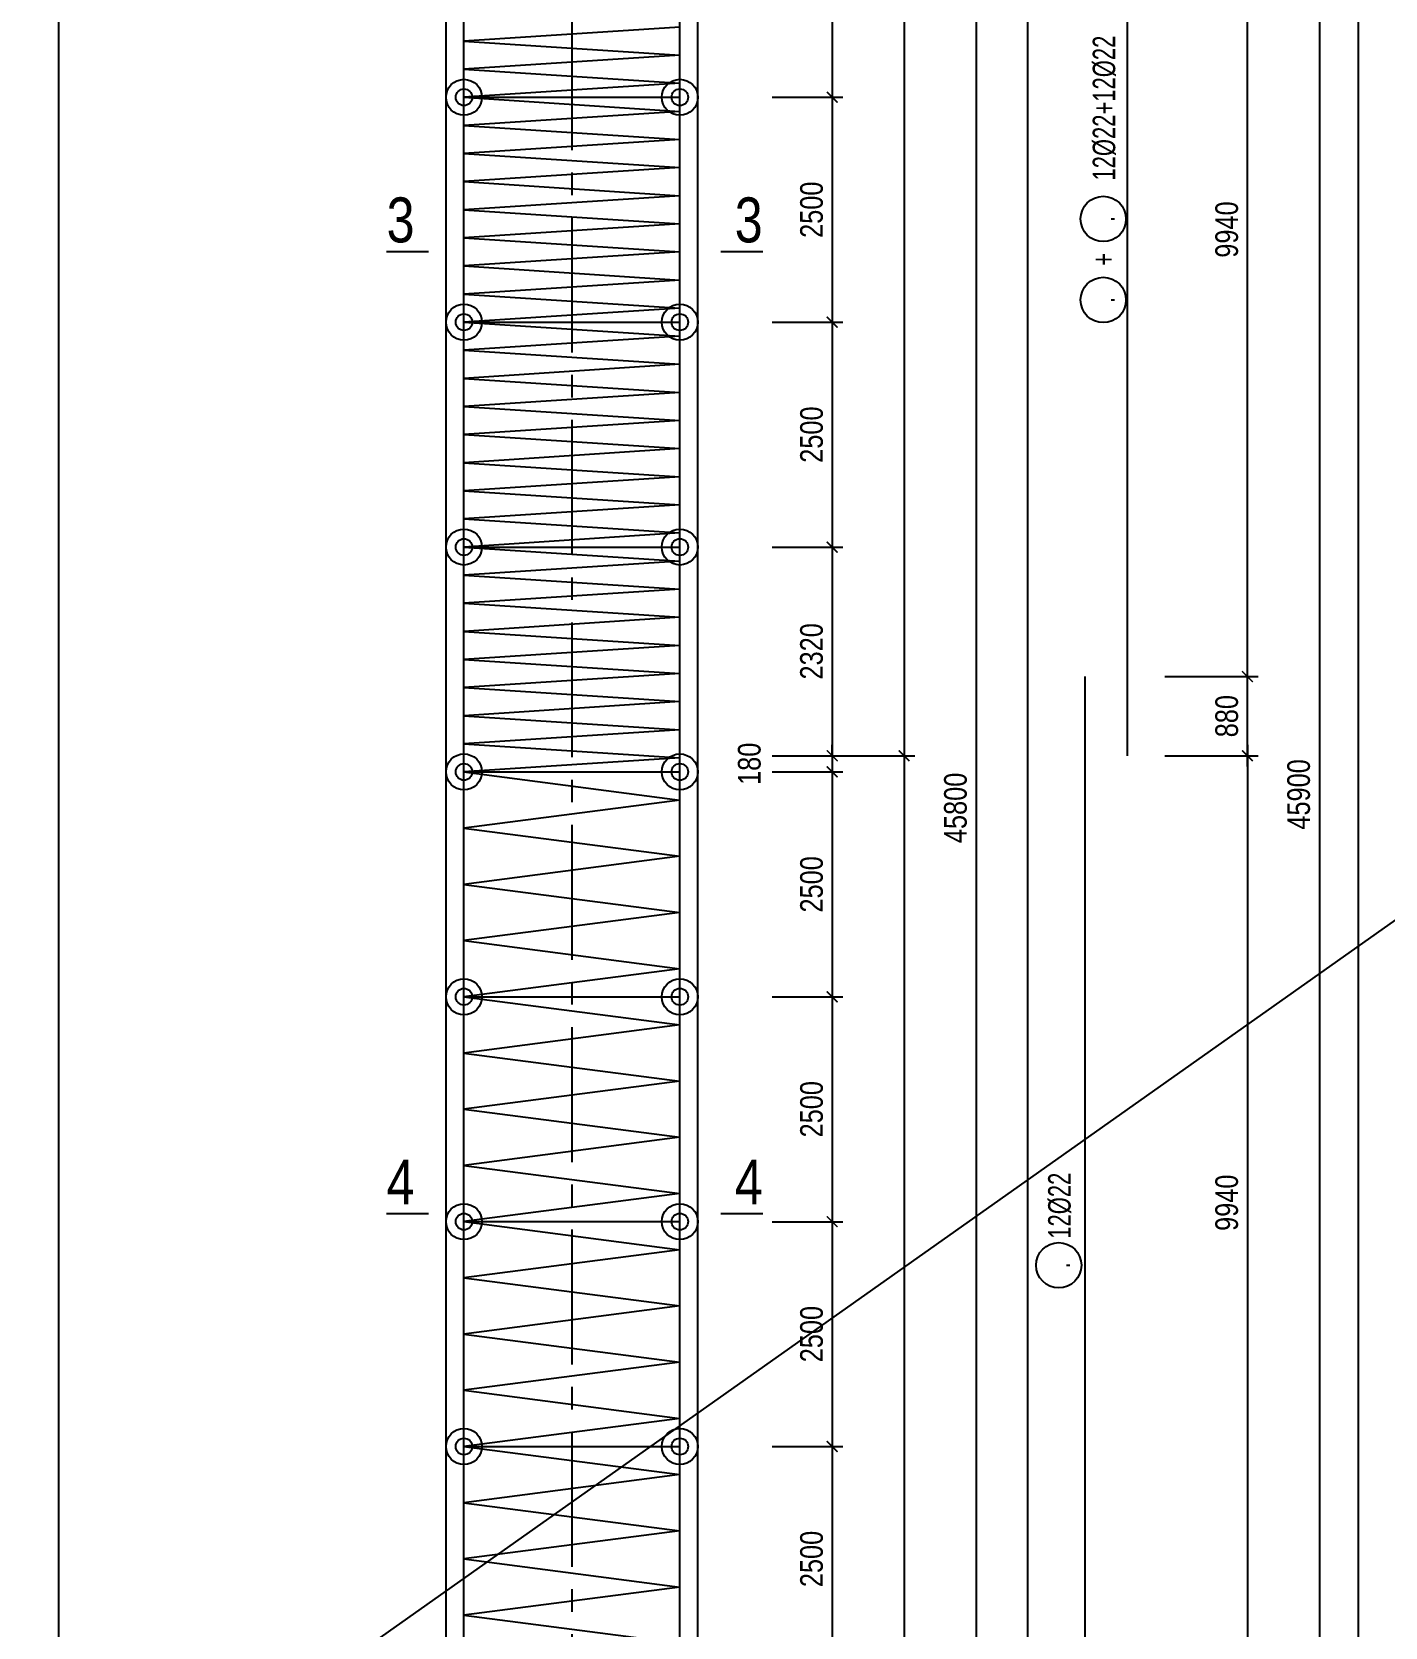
# Model space of a CAD drawing. Extents: x 171424 to 249266, y 74893 to 149166.
# Drawn here: x 199862 to 203623, y 135782 to 140216 of the extents above; entities that cross this region are included whole.
import ezdxf
from ezdxf.enums import TextEntityAlignment as Align

# ---------------------------------------------------------------- set-up
doc = ezdxf.new("R2010")
doc.units = 0
doc.header["$LTSCALE"] = 500
doc.header["$MEASUREMENT"] = 0
doc.header["$PDMODE"] = 3
doc.linetypes.add('CENTER2', pattern=[1.125, 0.75, -0.125, 0.125, -0.125])
doc.layers.get('0').update_dxf_attribs({"linetype": 'CONTINUOUS'})
doc.layers.get('DEFPOINTS').update_dxf_attribs({"linetype": 'CONTINUOUS'})
for name, color, linetype in [('01.CDC.AXIS', 160, 'CENTER2'), ('02.CDC.DIM', 1, 'CONTINUOUS'), ('03.CDC.BORDER', 3, 'CONTINUOUS'), ('05.CDC.STEEL', 4, 'CONTINUOUS'), ('06.CDC.TEXT', 2, 'CONTINUOUS'), ('10.CDC.HATCH', 9, 'CONTINUOUS'), ('11.CDC.NOTE', 8, 'CONTINUOUS')]:
    doc.layers.add(name, color=color, linetype=linetype)
doc.layers.add('KCS_Plotter', color=11, linetype='CONTINUOUS', plot=False)
doc.styles.add('ARIAL', font='arial.ttf', dxfattribs={"width": 0.8})
doc.dimstyles.new('DIM100-25', dxfattribs={"dimtxt": 63, "dimasz": 30, "dimexe": 30, "dimexo": 0, "dimgap": 25, "dimtad": 1, "dimdec": 0, "dimlfac": 4, "dimzin": 0, "dimdsep": 46, "dimtxsty": 'ARIAL', "dimblk": 'ARCHTICK', "dimblk1": 'ARCHTICK', "dimblk2": 'D', "dimcen": 0, "dimdle": 30, "dimclrd": 1, "dimclre": 1, "dimclrt": 2, "dimadec": 0, "dimazin": 0, "dimtfac": 1, "dimtdec": 0, "dimtix": 1, "dimtofl": 0, "dimtmove": 2, "dimatfit": 3, "dimldrblk": 'ARCHTICK', "dimfxl": 1, "dimtolj": 1, "dimtzin": 0, "dimarcsym": 0})

# ---------------------------------------------------------------- blocks, each defined once
blk = doc.blocks.new('_ArchTick')
at = {"color": 0, "linetype": 'ByBlock', "const_width": 0.15}
blk.add_lwpolyline([(-0.5, -0.5), (0.5, 0.5)], dxfattribs=at)
blk = doc.blocks.new('*D56')
at = {"layer": '02.CDC.DIM', "color": 1, "lineweight": -2, "transparency": 16777216}
for p, q in [((201919.5, 138204.3), (202316.6, 138204.3)), ((202286.6, 138234.3), (202286.6, 132329.2)), ((201919.5, 132359.2), (202316.6, 132359.2))]:
    blk.add_line(p, q, dxfattribs=at)
at = {"layer": 'DEFPOINTS', "color": 0, "transparency": 16777216}
for p in [(201919.5, 138204.3), (201919.5, 132359.2), (202286.6, 132359.2)]:
    blk.add_point(p, dxfattribs=at)
at = {"layer": '02.CDC.DIM', "color": 1, "lineweight": -2, "transparency": 16777216, "xscale": 30, "yscale": 30, "zscale": 30}
for p, rotation in [((202286.6, 138204.3), 90), ((202286.6, 132359.2), 270)]:
    blk.add_blockref('_ArchTick', p, dxfattribs=dict(at, rotation=rotation))
at = {"layer": '02.CDC.DIM', "color": 2, "transparency": 16777216, "insert": (202229.4, 135281.8), "char_height": 63, "attachment_point": 5, "rotation": 90, "style": 'ARIAL'}
blk.add_mtext('\\A1;23380', dxfattribs=at)
blk = doc.blocks.new('D')
at = {"layer": '02.CDC.DIM'}
for p, q in [((-50, -50), (50, 50)), ((-86.75, 0), (86.75, 0))]:
    blk.add_line(p, q, dxfattribs=at)
blk = doc.blocks.new('*D57')
at = {"layer": '02.CDC.DIM', "color": 1, "lineweight": -2, "transparency": 16777216}
for p, q in [((201919.5, 143784.2), (202516.6, 143784.2)), ((202486.6, 143814.2), (202486.6, 132304.2)), ((201919.5, 132334.2), (202516.6, 132334.2))]:
    blk.add_line(p, q, dxfattribs=at)
at = {"layer": 'DEFPOINTS', "color": 0, "transparency": 16777216}
for p in [(201919.5, 143784.2), (201919.5, 132334.2), (202486.6, 132334.2)]:
    blk.add_point(p, dxfattribs=at)
at = {"layer": '02.CDC.DIM', "color": 1, "lineweight": -2, "transparency": 16777216, "xscale": 30, "yscale": 30, "zscale": 30}
for p, rotation in [((202486.6, 143784.2), 90), ((202486.6, 132334.2), 270)]:
    blk.add_blockref('_ArchTick', p, dxfattribs=dict(at, rotation=rotation))
at = {"layer": '02.CDC.DIM', "color": 2, "transparency": 16777216, "insert": (202429.5, 138059.2), "char_height": 63, "attachment_point": 5, "rotation": 90, "style": 'ARIAL'}
blk.add_mtext('\\A1;45800', dxfattribs=at)
blk = doc.blocks.new('*D61')
at = {"layer": '02.CDC.DIM', "color": 1, "lineweight": -2, "transparency": 16777216}
for p, q in [((201919.5, 143784.2), (202316.6, 143784.2)), ((202286.6, 143814.2), (202286.6, 138174.3)), ((201919.5, 138204.3), (202316.6, 138204.3))]:
    blk.add_line(p, q, dxfattribs=at)
at = {"layer": 'DEFPOINTS', "color": 0, "transparency": 16777216}
for p in [(201919.5, 143784.2), (201919.5, 138204.3), (202286.6, 138204.3)]:
    blk.add_point(p, dxfattribs=at)
at = {"layer": '02.CDC.DIM', "color": 1, "lineweight": -2, "transparency": 16777216, "xscale": 30, "yscale": 30, "zscale": 30}
for p, rotation in [((202286.6, 143784.2), 90), ((202286.6, 138204.3), 270)]:
    blk.add_blockref('_ArchTick', p, dxfattribs=dict(at, rotation=rotation))
at = {"layer": '02.CDC.DIM', "color": 2, "transparency": 16777216, "insert": (202229.4, 140994.3), "char_height": 63, "attachment_point": 5, "rotation": 90, "style": 'ARIAL'}
blk.add_mtext('\\A1;22320', dxfattribs=at)
blk = doc.blocks.new('*D70')
at = {"layer": '02.CDC.DIM', "color": 1, "lineweight": -2, "transparency": 16777216}
for p, q in [((202086.6, 140689.2), (202086.6, 140004.2)), ((201919.5, 140659.2), (202116.6, 140659.2)), ((201919.5, 140034.2), (202116.6, 140034.2))]:
    blk.add_line(p, q, dxfattribs=at)
at = {"layer": 'DEFPOINTS', "color": 0, "transparency": 16777216}
for p in [(201919.5, 140659.2), (201919.5, 140034.2), (202086.6, 140034.2)]:
    blk.add_point(p, dxfattribs=at)
at = {"layer": '02.CDC.DIM', "color": 1, "lineweight": -2, "transparency": 16777216, "xscale": 30, "yscale": 30, "zscale": 30}
for p, rotation in [((202086.6, 140659.2), 90), ((202086.6, 140034.2), 270)]:
    blk.add_blockref('_ArchTick', p, dxfattribs=dict(at, rotation=rotation))
at = {"layer": '02.CDC.DIM', "color": 2, "transparency": 16777216, "insert": (202029.5, 140346.7), "char_height": 63, "attachment_point": 5, "rotation": 90, "style": 'ARIAL'}
blk.add_mtext('\\A1;2500', dxfattribs=at)
blk = doc.blocks.new('*D71')
at = {"layer": '02.CDC.DIM', "color": 1, "lineweight": -2, "transparency": 16777216}
for p, q in [((202086.6, 140064.2), (202086.6, 139379.2)), ((201919.5, 140034.2), (202116.6, 140034.2)), ((201919.5, 139409.2), (202116.6, 139409.2))]:
    blk.add_line(p, q, dxfattribs=at)
at = {"layer": 'DEFPOINTS', "color": 0, "transparency": 16777216}
for p in [(201919.5, 140034.2), (201919.5, 139409.2), (202086.6, 139409.2)]:
    blk.add_point(p, dxfattribs=at)
at = {"layer": '02.CDC.DIM', "color": 1, "lineweight": -2, "transparency": 16777216, "xscale": 30, "yscale": 30, "zscale": 30}
for p, rotation in [((202086.6, 140034.2), 90), ((202086.6, 139409.2), 270)]:
    blk.add_blockref('_ArchTick', p, dxfattribs=dict(at, rotation=rotation))
at = {"layer": '02.CDC.DIM', "color": 2, "transparency": 16777216, "insert": (202029.5, 139721.7), "char_height": 63, "attachment_point": 5, "rotation": 90, "style": 'ARIAL'}
blk.add_mtext('\\A1;2500', dxfattribs=at)
blk = doc.blocks.new('*D72')
at = {"layer": '02.CDC.DIM', "color": 1, "lineweight": -2, "transparency": 16777216}
for p, q in [((202086.6, 139439.2), (202086.6, 138754.2)), ((201919.5, 139409.2), (202116.6, 139409.2)), ((201919.5, 138784.2), (202116.6, 138784.2))]:
    blk.add_line(p, q, dxfattribs=at)
at = {"layer": 'DEFPOINTS', "color": 0, "transparency": 16777216}
for p in [(201919.5, 139409.2), (201919.5, 138784.2), (202086.6, 138784.2)]:
    blk.add_point(p, dxfattribs=at)
at = {"layer": '02.CDC.DIM', "color": 1, "lineweight": -2, "transparency": 16777216, "xscale": 30, "yscale": 30, "zscale": 30}
for p, rotation in [((202086.6, 139409.2), 90), ((202086.6, 138784.2), 270)]:
    blk.add_blockref('_ArchTick', p, dxfattribs=dict(at, rotation=rotation))
at = {"layer": '02.CDC.DIM', "color": 2, "transparency": 16777216, "insert": (202029.5, 139096.7), "char_height": 63, "attachment_point": 5, "rotation": 90, "style": 'ARIAL'}
blk.add_mtext('\\A1;2500', dxfattribs=at)
blk = doc.blocks.new('*D73')
at = {"layer": '02.CDC.DIM', "color": 1, "lineweight": -2, "transparency": 16777216}
for p, q in [((201919.5, 138784.2), (202116.6, 138784.2)), ((202086.6, 138814.2), (202086.6, 138174.3)), ((201919.5, 138204.3), (202116.6, 138204.3))]:
    blk.add_line(p, q, dxfattribs=at)
at = {"layer": 'DEFPOINTS', "color": 0, "transparency": 16777216}
for p in [(201919.5, 138784.2), (201919.5, 138204.3), (202086.6, 138204.3)]:
    blk.add_point(p, dxfattribs=at)
at = {"layer": '02.CDC.DIM', "color": 1, "lineweight": -2, "transparency": 16777216, "xscale": 30, "yscale": 30, "zscale": 30}
for p, rotation in [((202086.6, 138784.2), 90), ((202086.6, 138204.3), 270)]:
    blk.add_blockref('_ArchTick', p, dxfattribs=dict(at, rotation=rotation))
at = {"layer": '02.CDC.DIM', "color": 2, "transparency": 16777216, "insert": (202029.4, 138494.3), "char_height": 63, "attachment_point": 5, "rotation": 90, "style": 'ARIAL'}
blk.add_mtext('\\A1;2320', dxfattribs=at)
blk = doc.blocks.new('*D74')
at = {"layer": '02.CDC.DIM', "color": 1, "lineweight": -2, "transparency": 16777216}
for p, q in [((201919.5, 138204.3), (202116.6, 138204.3)), ((202086.6, 138204.3), (202086.6, 138234.3)), ((201919.5, 138159.2), (202116.6, 138159.2)), ((202086.6, 138159.2), (202086.6, 138129.2))]:
    blk.add_line(p, q, dxfattribs=at)
at = {"layer": 'DEFPOINTS', "color": 0, "transparency": 16777216}
for p in [(201919.5, 138204.3), (201919.5, 138159.2), (202086.6, 138159.2)]:
    blk.add_point(p, dxfattribs=at)
at = {"layer": '02.CDC.DIM', "color": 1, "lineweight": -2, "transparency": 16777216, "xscale": 30, "yscale": 30, "zscale": 30}
for p, rotation in [((202086.6, 138204.3), 270), ((202086.6, 138159.2), 90)]:
    blk.add_blockref('_ArchTick', p, dxfattribs=dict(at, rotation=rotation))
at = {"layer": '02.CDC.DIM', "color": 2, "transparency": 16777216, "insert": (201856.6, 138181.8), "char_height": 63, "attachment_point": 5, "rotation": 90, "style": 'ARIAL'}
blk.add_mtext('\\A1;180', dxfattribs=at)
blk = doc.blocks.new('*D75')
at = {"layer": '02.CDC.DIM', "color": 1, "lineweight": -2, "transparency": 16777216}
for p, q in [((201919.5, 138159.2), (202116.6, 138159.2)), ((202086.6, 138189.2), (202086.6, 137504.2)), ((201919.5, 137534.2), (202116.6, 137534.2))]:
    blk.add_line(p, q, dxfattribs=at)
at = {"layer": 'DEFPOINTS', "color": 0, "transparency": 16777216}
for p in [(201919.5, 138159.2), (201919.5, 137534.2), (202086.6, 137534.2)]:
    blk.add_point(p, dxfattribs=at)
at = {"layer": '02.CDC.DIM', "color": 1, "lineweight": -2, "transparency": 16777216, "xscale": 30, "yscale": 30, "zscale": 30}
for p, rotation in [((202086.6, 138159.2), 90), ((202086.6, 137534.2), 270)]:
    blk.add_blockref('_ArchTick', p, dxfattribs=dict(at, rotation=rotation))
at = {"layer": '02.CDC.DIM', "color": 2, "transparency": 16777216, "insert": (202029.5, 137846.7), "char_height": 63, "attachment_point": 5, "rotation": 90, "style": 'ARIAL'}
blk.add_mtext('\\A1;2500', dxfattribs=at)
blk = doc.blocks.new('*D76')
at = {"layer": '02.CDC.DIM', "color": 1, "lineweight": -2, "transparency": 16777216}
for p, q in [((201919.5, 137534.2), (202116.6, 137534.2)), ((202086.6, 137564.2), (202086.6, 136879.2)), ((201919.5, 136909.2), (202116.6, 136909.2))]:
    blk.add_line(p, q, dxfattribs=at)
at = {"layer": 'DEFPOINTS', "color": 0, "transparency": 16777216}
for p in [(201919.5, 137534.2), (201919.5, 136909.2), (202086.6, 136909.2)]:
    blk.add_point(p, dxfattribs=at)
at = {"layer": '02.CDC.DIM', "color": 1, "lineweight": -2, "transparency": 16777216, "xscale": 30, "yscale": 30, "zscale": 30}
for p, rotation in [((202086.6, 137534.2), 90), ((202086.6, 136909.2), 270)]:
    blk.add_blockref('_ArchTick', p, dxfattribs=dict(at, rotation=rotation))
at = {"layer": '02.CDC.DIM', "color": 2, "transparency": 16777216, "insert": (202029.5, 137221.7), "char_height": 63, "attachment_point": 5, "rotation": 90, "style": 'ARIAL'}
blk.add_mtext('\\A1;2500', dxfattribs=at)
blk = doc.blocks.new('*D77')
at = {"layer": '02.CDC.DIM', "color": 1, "lineweight": -2, "transparency": 16777216}
for p, q in [((201919.5, 136909.2), (202116.6, 136909.2)), ((202086.6, 136939.2), (202086.6, 136254.2)), ((201919.5, 136284.2), (202116.6, 136284.2))]:
    blk.add_line(p, q, dxfattribs=at)
at = {"layer": 'DEFPOINTS', "color": 0, "transparency": 16777216}
for p in [(201919.5, 136909.2), (201919.5, 136284.2), (202086.6, 136284.2)]:
    blk.add_point(p, dxfattribs=at)
at = {"layer": '02.CDC.DIM', "color": 1, "lineweight": -2, "transparency": 16777216, "xscale": 30, "yscale": 30, "zscale": 30}
for p, rotation in [((202086.6, 136909.2), 90), ((202086.6, 136284.2), 270)]:
    blk.add_blockref('_ArchTick', p, dxfattribs=dict(at, rotation=rotation))
at = {"layer": '02.CDC.DIM', "color": 2, "transparency": 16777216, "insert": (202029.5, 136596.7), "char_height": 63, "attachment_point": 5, "rotation": 90, "style": 'ARIAL'}
blk.add_mtext('\\A1;2500', dxfattribs=at)
blk = doc.blocks.new('*D78')
at = {"layer": '02.CDC.DIM', "color": 1, "lineweight": -2, "transparency": 16777216}
for p, q in [((202086.6, 136314.2), (202086.6, 135629.2)), ((201919.5, 136284.2), (202116.6, 136284.2)), ((201919.5, 135659.2), (202116.6, 135659.2))]:
    blk.add_line(p, q, dxfattribs=at)
at = {"layer": 'DEFPOINTS', "color": 0, "transparency": 16777216}
for p in [(201919.5, 136284.2), (201919.5, 135659.2), (202086.6, 135659.2)]:
    blk.add_point(p, dxfattribs=at)
at = {"layer": '02.CDC.DIM', "color": 1, "lineweight": -2, "transparency": 16777216, "xscale": 30, "yscale": 30, "zscale": 30}
for p, rotation in [((202086.6, 136284.2), 90), ((202086.6, 135659.2), 270)]:
    blk.add_blockref('_ArchTick', p, dxfattribs=dict(at, rotation=rotation))
at = {"layer": '02.CDC.DIM', "color": 2, "transparency": 16777216, "insert": (202029.5, 135971.7), "char_height": 63, "attachment_point": 5, "rotation": 90, "style": 'ARIAL'}
blk.add_mtext('\\A1;2500', dxfattribs=at)
blk = doc.blocks.new('*D85')
at = {"layer": '02.CDC.DIM', "color": 1, "lineweight": -2, "transparency": 16777216}
for p, q in [((203011, 143834.2), (203470.7, 143834.2)), ((203440.7, 143864.2), (203440.7, 132329.2)), ((203011, 132359.2), (203470.7, 132359.2))]:
    blk.add_line(p, q, dxfattribs=at)
at = {"layer": 'DEFPOINTS', "color": 0, "transparency": 16777216}
for p in [(203011, 143834.2), (203011, 132359.2), (203440.7, 132359.2)]:
    blk.add_point(p, dxfattribs=at)
at = {"layer": '02.CDC.DIM', "color": 1, "lineweight": -2, "transparency": 16777216, "xscale": 30, "yscale": 30, "zscale": 30}
for p, rotation in [((203440.7, 143834.2), 90), ((203440.7, 132359.2), 270)]:
    blk.add_blockref('_ArchTick', p, dxfattribs=dict(at, rotation=rotation))
at = {"layer": '02.CDC.DIM', "color": 2, "transparency": 16777216, "insert": (203383.5, 138096.7), "char_height": 63, "attachment_point": 5, "rotation": 90, "style": 'ARIAL'}
blk.add_mtext('\\A1;45900', dxfattribs=at)
blk = doc.blocks.new('*D86')
at = {"layer": '02.CDC.DIM', "color": 1, "lineweight": -2, "transparency": 16777216}
for p, q in [((203011, 138204.2), (203270.7, 138204.2)), ((203240.7, 138234.2), (203240.7, 135689.3)), ((203011, 135719.3), (203270.7, 135719.3))]:
    blk.add_line(p, q, dxfattribs=at)
at = {"layer": 'DEFPOINTS', "color": 0, "transparency": 16777216}
for p in [(203011, 138204.2), (203011, 135719.3), (203240.7, 135719.3)]:
    blk.add_point(p, dxfattribs=at)
at = {"layer": '02.CDC.DIM', "color": 1, "lineweight": -2, "transparency": 16777216, "xscale": 30, "yscale": 30, "zscale": 30}
for p, rotation in [((203240.7, 138204.2), 90), ((203240.7, 135719.3), 270)]:
    blk.add_blockref('_ArchTick', p, dxfattribs=dict(at, rotation=rotation))
at = {"layer": '02.CDC.DIM', "color": 2, "transparency": 16777216, "insert": (203183.5, 136961.8), "char_height": 63, "attachment_point": 5, "rotation": 90, "style": 'ARIAL'}
blk.add_mtext('\\A1;9940', dxfattribs=at)
blk = doc.blocks.new('*D87')
at = {"layer": '02.CDC.DIM', "color": 1, "lineweight": -2, "transparency": 16777216}
for p, q in [((203011, 138424.2), (203270.7, 138424.2)), ((203240.7, 138174.2), (203240.7, 138454.2)), ((203011, 138204.2), (203270.7, 138204.2))]:
    blk.add_line(p, q, dxfattribs=at)
at = {"layer": 'DEFPOINTS', "color": 0, "transparency": 16777216}
for p in [(203011, 138424.2), (203240.7, 138424.2), (203011, 138204.2)]:
    blk.add_point(p, dxfattribs=at)
at = {"layer": '02.CDC.DIM', "color": 1, "lineweight": -2, "transparency": 16777216, "xscale": 30, "yscale": 30, "zscale": 30}
for p, rotation in [((203240.7, 138424.2), 90), ((203240.7, 138204.2), 270)]:
    blk.add_blockref('_ArchTick', p, dxfattribs=dict(at, rotation=rotation))
at = {"layer": '02.CDC.DIM', "color": 2, "transparency": 16777216, "insert": (203183.5, 138314.2), "char_height": 63, "attachment_point": 5, "rotation": 90, "style": 'ARIAL'}
blk.add_mtext('\\A1;880', dxfattribs=at)
blk = doc.blocks.new('*D88')
at = {"layer": '02.CDC.DIM', "color": 1, "lineweight": -2, "transparency": 16777216}
for p, q in [((203011, 140909.2), (203270.7, 140909.2)), ((203240.7, 138394.2), (203240.7, 140939.2)), ((203011, 138424.2), (203270.7, 138424.2))]:
    blk.add_line(p, q, dxfattribs=at)
at = {"layer": 'DEFPOINTS', "color": 0, "transparency": 16777216}
for p in [(203011, 140909.2), (203240.7, 140909.2), (203011, 138424.2)]:
    blk.add_point(p, dxfattribs=at)
at = {"layer": '02.CDC.DIM', "color": 1, "lineweight": -2, "transparency": 16777216, "xscale": 30, "yscale": 30, "zscale": 30}
for p, rotation in [((203240.7, 140909.2), 90), ((203240.7, 138424.2), 270)]:
    blk.add_blockref('_ArchTick', p, dxfattribs=dict(at, rotation=rotation))
at = {"layer": '02.CDC.DIM', "color": 2, "transparency": 16777216, "insert": (203183.5, 139666.7), "char_height": 63, "attachment_point": 5, "rotation": 90, "style": 'ARIAL'}
blk.add_mtext('\\A1;9940', dxfattribs=at)

msp = doc.modelspace()

# ---------------------------------------------------------------- linework, layer by layer
at = {"layer": '01.CDC.AXIS'}
msp.add_line((201363.21, 144199.9), (201363.21, 132219.24), dxfattribs=at)
at = {"layer": '03.CDC.BORDER'}
for p, q in [((202629.93, 144895.41), (202629.93, 131255.83)), ((203548.44, 144895.41), (203548.44, 131255.83)), ((201013.21, 140034.24), (201013.21, 140659.24)), ((201713.21, 140034.24), (201713.21, 140659.24)), ((201013.21, 139409.24), (201013.21, 140034.24)), ((201713.21, 139409.24), (201713.21, 140034.24)), ((201013.21, 138784.24), (201013.21, 139409.24)), ((201713.21, 138784.24), (201713.21, 139409.24)), ((201013.21, 138159.24), (201013.21, 138784.24)), ((201713.21, 138159.24), (201713.21, 138784.24)), ((201013.21, 137534.24), (201013.21, 138159.24)), ((201713.21, 137534.24), (201713.21, 138159.24)), ((201013.21, 136909.24), (201013.21, 137534.24)), ((201713.21, 136909.24), (201713.21, 137534.24)), ((201013.21, 136284.24), (201013.21, 136909.24)), ((201713.21, 136284.24), (201713.21, 136909.24)), ((201013.21, 135659.24), (201013.21, 136284.24)), ((201713.21, 135659.24), (201713.21, 136284.24))]:
    msp.add_line(p, q, dxfattribs=at)
msp.add_lwpolyline([(199937.2, 145355.41), (203548.44, 145355.41), (203548.44, 131255.83), (199937.2, 131255.83)], close=True, dxfattribs=at)
for centre, radius in [((201063.21, 140034.24), 50), ((201063.21, 140034.24), 23.06), ((201663.21, 140034.24), 50), ((201663.21, 140034.24), 23.06), ((201063.21, 139409.24), 50), ((201663.21, 139409.24), 50), ((201063.21, 139409.24), 23.06), ((201663.21, 139409.24), 23.06), ((201063.21, 138784.24), 50), ((201663.21, 138784.24), 50), ((201063.21, 138784.24), 23.06), ((201663.21, 138784.24), 23.06), ((201063.21, 138159.24), 50), ((201663.21, 138159.24), 50), ((201063.21, 138159.24), 23.06), ((201663.21, 138159.24), 23.06), ((201063.21, 137534.24), 50), ((201663.21, 137534.24), 50), ((201063.21, 137534.24), 23.06), ((201663.21, 137534.24), 23.06), ((201063.21, 136909.24), 50), ((201663.21, 136909.24), 50), ((201063.21, 136909.24), 23.06), ((201663.21, 136909.24), 23.06), ((201063.21, 136284.24), 50), ((201663.21, 136284.24), 50), ((201063.21, 136284.24), 23.06), ((201663.21, 136284.24), 23.06)]:
    msp.add_circle(centre, radius, dxfattribs=at)
at = {"layer": '05.CDC.STEEL'}
for p, q in [((202907.78, 138204.24), (202907.78, 141129.24)), ((201063.21, 140034.24), (201063.21, 140659.24)), ((201663.21, 140034.24), (201663.21, 140659.24)), ((201663.21, 140229.56), (201063.21, 140190.49)), ((201663.21, 140151.43), (201063.21, 140112.37)), ((201663.21, 140073.31), (201063.21, 140034.24)), ((201063.21, 140034.24), (201663.21, 140034.24)), ((201063.21, 139409.24), (201063.21, 140034.24)), ((201063.21, 140034.24), (201663.21, 140034.24)), ((201663.21, 139409.24), (201663.21, 140034.24)), ((201663.21, 139995.18), (201063.21, 139956.12)), ((201663.21, 139917.06), (201063.21, 139877.99)), ((201663.21, 139838.93), (201063.21, 139799.87)), ((201663.21, 139760.81), (201063.21, 139721.74)), ((201663.21, 139682.68), (201063.21, 139643.62)), ((201663.21, 139604.56), (201063.21, 139565.49)), ((201663.21, 139526.43), (201063.21, 139487.37)), ((201663.21, 139448.31), (201063.21, 139409.24)), ((201063.21, 139409.24), (201663.21, 139409.24)), ((201063.21, 138784.24), (201063.21, 139409.24)), ((201063.21, 139409.24), (201663.21, 139409.24)), ((201663.21, 138784.24), (201663.21, 139409.24)), ((201663.21, 139370.18), (201063.21, 139331.12)), ((201663.21, 139292.06), (201063.21, 139252.99)), ((201663.21, 139213.93), (201063.21, 139174.87)), ((201663.21, 139135.81), (201063.21, 139096.74)), ((201663.21, 139057.68), (201063.21, 139018.62)), ((201663.21, 138979.56), (201063.21, 138940.49)), ((201663.21, 138901.43), (201063.21, 138862.37)), ((201663.21, 138823.31), (201063.21, 138784.24)), ((201063.21, 138784.24), (201663.21, 138784.24)), ((201063.21, 138159.24), (201063.21, 138784.24)), ((201063.21, 138784.24), (201663.21, 138784.24)), ((201663.21, 138159.24), (201663.21, 138784.24)), ((201663.21, 138745.18), (201063.21, 138706.12)), ((201663.21, 138667.06), (201063.21, 138627.99)), ((201663.21, 138588.93), (201063.21, 138549.87)), ((201663.21, 138510.81), (201063.21, 138471.74)), ((201663.21, 138432.68), (201063.21, 138393.62)), ((202790.12, 135499.24), (202790.12, 138424.24)), ((201663.21, 138354.56), (201063.21, 138315.49)), ((201663.21, 138276.43), (201063.21, 138237.37)), ((201663.21, 138198.31), (201063.21, 138159.24)), ((201063.21, 138159.24), (201663.21, 138159.24)), ((201063.21, 137534.24), (201063.21, 138159.24)), ((201063.21, 138159.24), (201663.21, 138159.24)), ((201663.21, 137534.24), (201663.21, 138159.24)), ((201663.21, 138081.12), (201063.21, 138002.99)), ((201663.21, 137924.87), (201063.21, 137846.74)), ((201663.21, 137768.62), (201063.21, 137690.49)), ((201663.21, 137612.37), (201063.21, 137534.24)), ((201063.21, 137534.24), (201663.21, 137534.24)), ((201063.21, 136909.24), (201063.21, 137534.24)), ((201063.21, 137534.24), (201663.21, 137534.24)), ((201663.21, 136909.24), (201663.21, 137534.24)), ((201663.21, 137456.12), (201063.21, 137377.99)), ((201663.21, 137299.87), (201063.21, 137221.74)), ((201663.21, 137143.62), (201063.21, 137065.49)), ((201663.21, 136987.37), (201063.21, 136909.24)), ((201063.21, 136909.24), (201663.21, 136909.24)), ((201063.21, 136284.24), (201063.21, 136909.24)), ((201063.21, 136909.24), (201663.21, 136909.24)), ((201663.21, 136284.24), (201663.21, 136909.24)), ((201663.21, 136831.12), (201063.21, 136752.99)), ((201663.21, 136674.87), (201063.21, 136596.74)), ((201663.21, 136518.62), (201063.21, 136440.49)), ((201663.21, 136362.37), (201063.21, 136284.24)), ((201063.21, 136284.24), (201663.21, 136284.24)), ((201063.21, 135659.24), (201063.21, 136284.24)), ((201063.21, 136284.24), (201663.21, 136284.24)), ((201663.21, 135659.24), (201663.21, 136284.24)), ((201663.21, 136206.12), (201063.21, 136127.99)), ((201663.21, 136049.87), (201063.21, 135971.74)), ((201663.21, 135893.62), (201063.21, 135815.49))]:
    msp.add_line(p, q, dxfattribs=at)
at = {"layer": '10.CDC.HATCH'}
for p, q in [((201063.21, 140190.49), (201663.21, 140151.43)), ((201063.21, 140112.37), (201663.21, 140073.31)), ((201063.21, 140034.24), (201663.21, 139995.18)), ((201063.21, 139956.12), (201663.21, 139917.06)), ((201063.21, 139877.99), (201663.21, 139838.93)), ((201063.21, 139799.87), (201663.21, 139760.81)), ((201063.21, 139721.74), (201663.21, 139682.68)), ((201063.21, 139643.62), (201663.21, 139604.56)), ((201063.21, 139565.49), (201663.21, 139526.43)), ((201063.21, 139487.37), (201663.21, 139448.31)), ((201063.21, 139409.24), (201663.21, 139370.18)), ((201063.21, 139331.12), (201663.21, 139292.06)), ((201063.21, 139252.99), (201663.21, 139213.93)), ((201063.21, 139174.87), (201663.21, 139135.81)), ((201063.21, 139096.74), (201663.21, 139057.68)), ((201063.21, 139018.62), (201663.21, 138979.56)), ((201063.21, 138940.49), (201663.21, 138901.43)), ((201063.21, 138862.37), (201663.21, 138823.31)), ((201063.21, 138784.24), (201663.21, 138745.18)), ((201063.21, 138706.12), (201663.21, 138667.06)), ((201063.21, 138627.99), (201663.21, 138588.93)), ((201063.21, 138549.87), (201663.21, 138510.81)), ((201063.21, 138471.74), (201663.21, 138432.68)), ((201063.21, 138393.62), (201663.21, 138354.56)), ((201063.21, 138315.49), (201663.21, 138276.43)), ((201063.21, 138237.37), (201663.21, 138198.31)), ((201063.21, 138159.24), (201663.21, 138081.12)), ((201063.21, 138002.99), (201663.21, 137924.87)), ((201063.21, 137846.74), (201663.21, 137768.62)), ((201063.21, 137690.49), (201663.21, 137612.37)), ((201063.21, 137534.24), (201663.21, 137456.12)), ((201063.21, 137377.99), (201663.21, 137299.87)), ((201063.21, 137221.74), (201663.21, 137143.62)), ((201063.21, 137065.49), (201663.21, 136987.37)), ((201063.21, 136909.24), (201663.21, 136831.12)), ((201063.21, 136752.99), (201663.21, 136674.87)), ((201063.21, 136596.74), (201663.21, 136518.62)), ((201063.21, 136440.49), (201663.21, 136362.37)), ((201063.21, 136284.24), (201663.21, 136206.12)), ((201063.21, 136127.99), (201663.21, 136049.87)), ((201063.21, 135971.74), (201663.21, 135893.62)), ((201063.21, 135815.49), (201663.21, 135737.37))]:
    msp.add_line(p, q, dxfattribs=at)
at = {"layer": '11.CDC.NOTE'}
for centre in [(202840.24, 139695.99), (202840.24, 139470.85), (202716.27, 136788.12)]:
    msp.add_circle(centre, 63, dxfattribs=at)
at = {"layer": 'KCS_Plotter'}
msp.add_line((193948.44, 130892.91), (214973.44, 145742.91), dxfattribs=at)

# ---------------------------------------------------------------- texts
at = {"layer": '06.CDC.TEXT', "style": 'ARIAL', "width": 0.7}
for s, p in [('12%%C22+12%%C22', (202841.95, 140004.15)), ('12%%C22', (202717.98, 136953.52))]:
    msp.add_text(s, height=62.5, rotation=90, dxfattribs=at).set_placement(p, align=Align.MIDDLE)
at = {"layer": '06.CDC.TEXT', "style": 'ARIAL', "width": 0.8}
for s, p in [('%%U3 ', (200906.35, 139630.97)), ('%%U 3', (201835.2, 139630.97)), ('%%U4 ', (200906.35, 136956.95)), ('%%U 4', (201835.2, 136956.95))]:
    msp.add_text(s, height=125, dxfattribs=at).set_placement(p, align=Align.CENTER)
at = {"layer": '06.CDC.TEXT', "style": 'ARIAL', "width": 0.7}
for s, p in [('.', (202840.24, 139695.99)), ('+', (202840.24, 139583.75)), ('.', (202840.24, 139470.85)), ('.', (202716.27, 136788.12))]:
    msp.add_text(s, height=62.5, rotation=90, dxfattribs=at).set_placement(p, align=Align.MIDDLE_CENTER)

# ---------------------------------------------------------------- dimensions: what is measured, and where the dimension line sits
at = {"layer": '02.CDC.DIM'}
for base, p1, p2, angle, picture, middle in [((203440.66, 132359.24), (203011.01, 143834.24), (203011.01, 132359.24), 270, '*D85', (203383.49, 138096.74)), ((202486.63, 132334.24), (201919.46, 143784.24), (201919.46, 132334.24), 270, '*D57', (202429.47, 138059.24)), ((202286.63, 138204.29), (201919.46, 143784.24), (201919.46, 138204.29), 270, '*D61', (202229.45, 140994.26)), ((203240.66, 140909.24), (203011.01, 138424.24), (203011.01, 140909.24), 270, '*D88', (203183.49, 139666.74)), ((202086.63, 140034.24), (201919.46, 140659.24), (201919.46, 140034.24), 90, '*D70', (202029.47, 140346.74)), ((202086.63, 139409.24), (201919.46, 140034.24), (201919.46, 139409.24), 90, '*D71', (202029.47, 139721.74)), ((202086.63, 138784.24), (201919.46, 139409.24), (201919.46, 138784.24), 90, '*D72', (202029.47, 139096.74)), ((202086.63, 138204.29), (201919.46, 138784.24), (201919.46, 138204.29), 90, '*D73', (202029.45, 138494.26)), ((203240.66, 138424.24), (203011.01, 138204.24), (203011.01, 138424.24), 270, '*D87', (203183.49, 138314.24)), ((202286.63, 132359.24), (201919.46, 138204.29), (201919.46, 132359.24), 270, '*D56', (202229.45, 135281.76)), ((203240.66, 135719.29), (203011.01, 138204.24), (203011.01, 135719.29), 270, '*D86', (203183.49, 136961.76)), ((202086.63, 137534.24), (201919.46, 138159.24), (201919.46, 137534.24), 90, '*D75', (202029.47, 137846.74)), ((202086.63, 136909.24), (201919.46, 137534.24), (201919.46, 136909.24), 90, '*D76', (202029.47, 137221.74)), ((202086.63, 136284.24), (201919.46, 136909.24), (201919.46, 136284.24), 90, '*D77', (202029.47, 136596.74)), ((202086.63, 135659.24), (201919.46, 136284.24), (201919.46, 135659.24), 90, '*D78', (202029.47, 135971.74))]:
    dim = msp.add_linear_dim(base=base, p1=p1, p2=p2, angle=angle, dimstyle='DIM100-25', dxfattribs=at)
    dim.commit()
    dim.dimension.update_dxf_attribs({"geometry": picture, "text_midpoint": middle})
dim = msp.add_linear_dim(base=(202086.63, 138159.24), p1=(201919.46, 138204.29), p2=(201919.46, 138159.24), angle=90, dimstyle='DIM100-25', dxfattribs=at)
dim.commit()
dim.dimension.update_dxf_attribs({"geometry": '*D74', "text_midpoint": (201856.62, 138181.76), "dimtype": 160})

doc.saveas('drawing.dxf')
